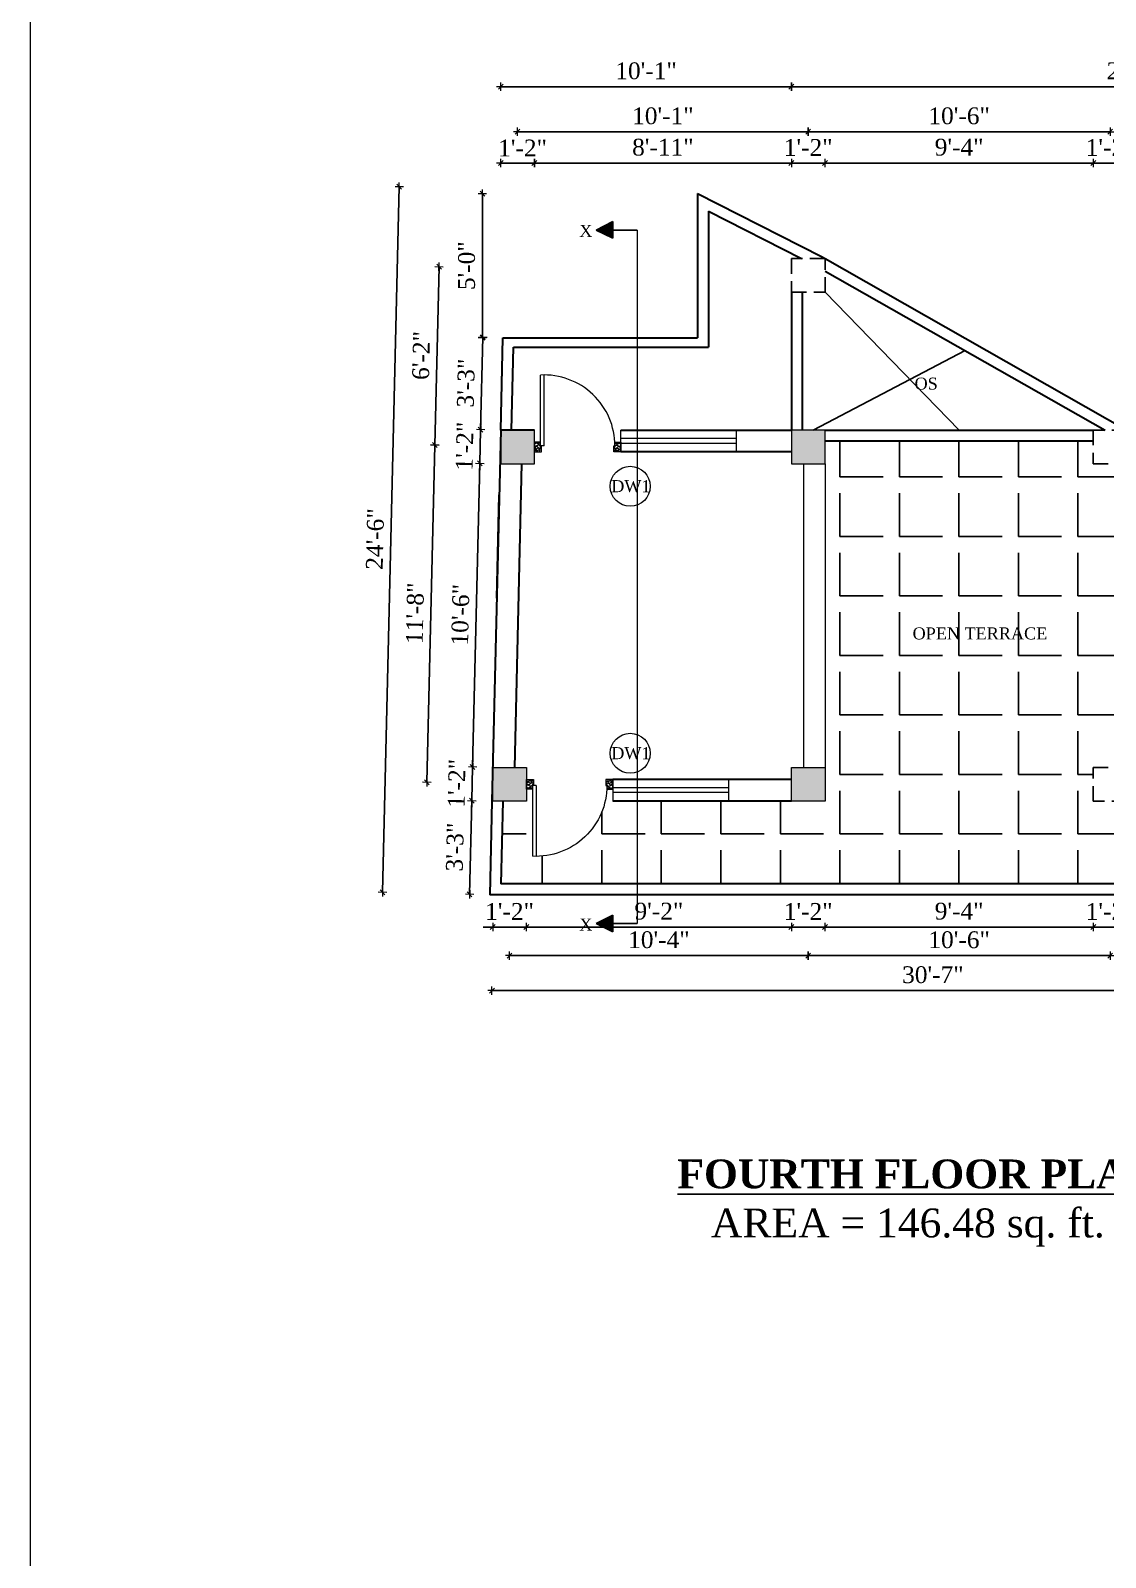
# Model space of a CAD drawing. Header units: inches. Extents: x 149946 to 166271, y -29520 to -26192.
# Drawn here: x 163186 to 163633, y -27414 to -26779 of the extents above; entities that cross this region are included whole.
import ezdxf

# ---------------------------------------------------------------- set-up
doc = ezdxf.new("R2010")
doc.units = ezdxf.units.IN
doc.header["$LTSCALE"] = 5
doc.header["$MEASUREMENT"] = 0
doc.linetypes.add('HIDDEN', pattern=[0.375, 0.25, -0.125])
for name, color, linetype, lineweight in [('A-WALL', 7, 'Continuous', 9), ('Dimension', 7, 'Continuous', 18), ('DOOR', 62, 'Continuous', 0), ('Dw', 2, 'Continuous', 18), ('ele1', 21, 'Continuous', 20)]:
    doc.layers.add(name, color=color, linetype=linetype, lineweight=lineweight)
doc.layers.add('dim line', color=7, linetype='Continuous', lineweight=15, true_color=0xfab2b2)
doc.layers.add('TEXT', color=6, linetype='Continuous')
doc.layers.add('WALL', color=7, linetype='Continuous')
doc.styles.add('ordinary', font='times.ttf')
doc.dimstyles.new('Copy of 96', dxfattribs={"dimtxt": 7, "dimasz": 4, "dimexe": 0.5, "dimexo": 0.5, "dimgap": 3, "dimtad": 1, "dimdec": 1, "dimzin": 11, "dimdsep": 46, "dimlunit": 4, "dimtxsty": 'ordinary', "dimblk": 'OBLIQUE', "dimcen": 0.09, "dimse1": 1, "dimse2": 1, "dimclrt": 6, "dimazin": 0, "dimtfac": 1, "dimtdec": 1, "dimtix": 1, "dimtmove": 2, "dimatfit": 3, "dimldrblk": 'leader', "dimfxl": 0.5, "dimfxlon": 1, "dimtolj": 1, "dimtzin": 0, "dimarcsym": 0})

# ---------------------------------------------------------------- blocks, each defined once
blk = doc.blocks.new('A$C27B36B59')
at = {"layer": 'DOOR'}
for p, q in [((0, 4), (0, 0)), ((2.5, 4), (0, 4)), ((0, 0), (3, 0)), ((2.5, 2.5), (2.5, 4)), ((3, 2.5), (2.5, 2.5)), ((3, 0), (3, 2.5))]:
    blk.add_line(p, q, dxfattribs=at)
for centre, radius, start, end in [((-1.4, -0.54), 4.75, 22.14107, 72.83803), ((1.34, 2.09), 1.64, 45.13802, 144.89476), ((2.21, 0.3), 2.49, 83.31492, 152.65798), ((0.13, 0.37), 2.05, 349.48753, 93.68048), ((1.96, -0.47), 2.01, 58.74475, 166.49498), ((-0.06, 0.32), 1.13, 343.54197, 86.94698), ((2.08, -0.4), 1.17, 38.28162, 160.15192)]:
    blk.add_arc(centre, radius, start, end, dxfattribs=at)
blk = doc.blocks.new('D2')
at = {"layer": 'DOOR'}
for p, q in [((74473.95, 24047.59), (74473.95, 24018.09)), ((74473.95, 24047.59), (74475.45, 24047.59)), ((74475.45, 24047.59), (74475.45, 24018.13))]:
    blk.add_line(p, q, dxfattribs=at)
blk.add_arc((74473.95, 24047.59), 29.5, 180, 272.9146, dxfattribs=at)
at = {"layer": 'DOOR', "xscale": -1, "rotation": 180}
blk.add_blockref('A$C27B36B59', (74441.95, 24050.09), dxfattribs=at)
at = {"layer": 'DOOR', "rotation": 180}
blk.add_blockref('A$C27B36B59', (74477.95, 24050.09), dxfattribs=at)
blk = doc.blocks.new('oblique')
at = {"color": 0, "lineweight": -2}
blk.add_line((0.25, 0.25), (-0.25, -0.25), dxfattribs=at)
at = {"layer": 'dim line', "lineweight": 9}
for p, q in [((-0.4375, 0), (0.4375, 0)), ((0, 0.4375), (0, -0.4375))]:
    blk.add_line(p, q, dxfattribs=at)
blk = doc.blocks.new('*D1174')
at = {"layer": 'A-WALL', "color": 0, "lineweight": -2, "ltscale": 5}
blk.add_line((163807.05, -26945.02), (163807.05, -26887.64), dxfattribs=at)
at = {"layer": 'Defpoints', "color": 0, "ltscale": 5}
for p in [(163516.61, -26887.64), (163807.05, -26887.64), (163642.18, -26945.02)]:
    blk.add_point(p, dxfattribs=at)
at = {"layer": 'A-WALL', "color": 0, "lineweight": -2, "ltscale": 5, "xscale": 4, "yscale": 4, "zscale": 4}
for p, rotation in [((163807.05, -26887.64), 90), ((163807.05, -26945.02), 270)]:
    blk.add_blockref('oblique', p, dxfattribs=dict(at, rotation=rotation))
at = {"layer": 'A-WALL', "color": 6, "ltscale": 5, "insert": (163800.48, -26916.33), "char_height": 7, "attachment_point": 5, "rotation": 90, "style": 'ordinary'}
blk.add_mtext('\\A1;4\'-9"', dxfattribs=at)
blk = doc.blocks.new('_OBLIQUE')
at = {"color": 0, "linetype": 'ByBlock'}
blk.add_line((-0.5, -0.5), (0.5, 0.5), dxfattribs=at)
blk = doc.blocks.new('leader')
at = {"layer": 'Dimension'}
for p, q in [((0, -4.33), (0, 4.33)), ((-4.42, 0), (4.42, 0))]:
    blk.add_line(p, q, dxfattribs=at)
blk = doc.blocks.new('*D1175')
at = {"layer": 'Defpoints', "color": 0, "linetype": 'HIDDEN', "ltscale": 5}
for p in [(163516.61, -26873.64), (163807.05, -26873.64), (163516.61, -26887.64)]:
    blk.add_point(p, dxfattribs=at)
at = {"layer": 'WALL', "color": 0, "lineweight": -2, "ltscale": 5}
for p, q in [((163807.05, -26873.64), (163807.05, -26869.64)), ((163807.05, -26887.64), (163807.05, -26873.64)), ((163807.05, -26887.64), (163807.05, -26891.64))]:
    blk.add_line(p, q, dxfattribs=at)
at = {"layer": 'WALL', "color": 0, "linetype": 'HIDDEN', "lineweight": -2, "ltscale": 5, "xscale": 4, "yscale": 4, "zscale": 4}
for p, rotation in [((163807.05, -26873.64), 270), ((163807.05, -26887.64), 90)]:
    blk.add_blockref('oblique', p, dxfattribs=dict(at, rotation=rotation))
at = {"layer": 'WALL', "color": 6, "linetype": 'HIDDEN', "ltscale": 5, "insert": (163800.55, -26880.64), "char_height": 7, "attachment_point": 5, "rotation": 90, "style": 'ordinary'}
blk.add_mtext('\\A1;1\'-2"', dxfattribs=at)
blk = doc.blocks.new('*D1178')
at = {"layer": 'A-WALL', "color": 0, "lineweight": -2, "ltscale": 5}
blk.add_line((163822.01, -26952.02), (163822.01, -26880.64), dxfattribs=at)
at = {"layer": 'Defpoints', "color": 0, "ltscale": 5}
for p in [(163509.61, -26880.64), (163822.01, -26880.64), (163635.18, -26952.02)]:
    blk.add_point(p, dxfattribs=at)
at = {"layer": 'A-WALL', "color": 0, "lineweight": -2, "ltscale": 5, "xscale": 4, "yscale": 4, "zscale": 4}
for p, rotation in [((163822.01, -26880.64), 90), ((163822.01, -26952.02), 270)]:
    blk.add_blockref('oblique', p, dxfattribs=dict(at, rotation=rotation))
at = {"layer": 'A-WALL', "color": 6, "ltscale": 5, "insert": (163815.45, -26916.33), "char_height": 7, "attachment_point": 5, "rotation": 90, "style": 'ordinary'}
blk.add_mtext('\\A1;5\'-11"', dxfattribs=at)
blk = doc.blocks.new('*D1179')
at = {"layer": 'A-WALL', "color": 0, "lineweight": -2, "ltscale": 50}
blk.add_line((163381.73, -26833.87), (163395.73, -26833.87), dxfattribs=at)
at = {"layer": 'Defpoints', "color": 0, "ltscale": 50}
for p in [(163395.73, -26833.87), (163381.73, -26945.02), (163395.73, -26945.02)]:
    blk.add_point(p, dxfattribs=at)
at = {"layer": 'A-WALL', "color": 0, "lineweight": -2, "ltscale": 50, "xscale": 4, "yscale": 4, "zscale": 4, "rotation": 180}
blk.add_blockref('oblique', (163381.73, -26833.87), dxfattribs=at)
at = {"layer": 'A-WALL', "color": 0, "lineweight": -2, "ltscale": 50, "xscale": 4, "yscale": 4, "zscale": 4}
blk.add_blockref('oblique', (163395.73, -26833.87), dxfattribs=at)
at = {"layer": 'A-WALL', "color": 6, "ltscale": 50, "insert": (163390.81, -26827.61), "char_height": 7, "attachment_point": 5, "style": 'ordinary'}
blk.add_mtext('\\A1;1\'-2"', dxfattribs=at)
blk = doc.blocks.new('*D1180')
at = {"layer": 'A-WALL', "color": 0, "lineweight": -2, "ltscale": 5}
blk.add_line((163395.73, -26833.87), (163502.61, -26833.87), dxfattribs=at)
at = {"layer": 'Defpoints', "color": 0, "ltscale": 5}
for p in [(163502.61, -26833.87), (163502.61, -26873.64), (163395.73, -26945.02)]:
    blk.add_point(p, dxfattribs=at)
at = {"layer": 'A-WALL', "color": 0, "lineweight": -2, "ltscale": 5, "xscale": 4, "yscale": 4, "zscale": 4, "rotation": 180}
blk.add_blockref('oblique', (163395.73, -26833.87), dxfattribs=at)
at = {"layer": 'A-WALL', "color": 0, "lineweight": -2, "ltscale": 5, "xscale": 4, "yscale": 4, "zscale": 4}
blk.add_blockref('oblique', (163502.61, -26833.87), dxfattribs=at)
at = {"layer": 'A-WALL', "color": 6, "ltscale": 5, "insert": (163449.17, -26827.31), "char_height": 7, "attachment_point": 5, "style": 'ordinary'}
blk.add_mtext('\\A1;8\'-11"', dxfattribs=at)
blk = doc.blocks.new('*D1181')
at = {"layer": 'A-WALL', "color": 0, "lineweight": -2, "ltscale": 5}
for p, q in [((163502.61, -26833.87), (163498.61, -26833.87)), ((163502.61, -26833.87), (163516.61, -26833.87)), ((163516.61, -26833.87), (163520.61, -26833.87))]:
    blk.add_line(p, q, dxfattribs=at)
at = {"layer": 'Defpoints', "color": 0, "ltscale": 5}
for p in [(163516.61, -26833.87), (163502.61, -26873.64), (163516.61, -26873.64)]:
    blk.add_point(p, dxfattribs=at)
at = {"layer": 'A-WALL', "color": 0, "lineweight": -2, "ltscale": 5, "xscale": 4, "yscale": 4, "zscale": 4}
blk.add_blockref('oblique', (163502.61, -26833.87), dxfattribs=at)
at = {"layer": 'A-WALL', "color": 0, "lineweight": -2, "ltscale": 5, "xscale": 4, "yscale": 4, "zscale": 4, "rotation": 180}
blk.add_blockref('oblique', (163516.61, -26833.87), dxfattribs=at)
at = {"layer": 'A-WALL', "color": 6, "ltscale": 5, "insert": (163509.61, -26827.37), "char_height": 7, "attachment_point": 5, "style": 'ordinary'}
blk.add_mtext('\\A1;1\'-2"', dxfattribs=at)
blk = doc.blocks.new('*D1182')
at = {"layer": 'A-WALL', "color": 0, "lineweight": -2, "ltscale": 5}
blk.add_line((163516.61, -26833.87), (163628.18, -26833.87), dxfattribs=at)
at = {"layer": 'Defpoints', "color": 0, "ltscale": 5}
for p in [(163628.18, -26833.87), (163516.61, -26873.64), (163628.18, -26945.02)]:
    blk.add_point(p, dxfattribs=at)
at = {"layer": 'A-WALL', "color": 0, "lineweight": -2, "ltscale": 5, "xscale": 4, "yscale": 4, "zscale": 4, "rotation": 180}
blk.add_blockref('oblique', (163516.61, -26833.87), dxfattribs=at)
at = {"layer": 'A-WALL', "color": 0, "lineweight": -2, "ltscale": 5, "xscale": 4, "yscale": 4, "zscale": 4}
blk.add_blockref('oblique', (163628.18, -26833.87), dxfattribs=at)
at = {"layer": 'A-WALL', "color": 6, "ltscale": 5, "insert": (163572.39, -26827.3), "char_height": 7, "attachment_point": 5, "style": 'ordinary'}
blk.add_mtext('\\A1;9\'-4"', dxfattribs=at)
blk = doc.blocks.new('*D1183')
at = {"layer": 'A-WALL', "color": 0, "lineweight": -2, "ltscale": 5}
for p, q in [((163628.18, -26833.87), (163624.18, -26833.87)), ((163628.18, -26833.87), (163642.18, -26833.87)), ((163642.18, -26833.87), (163646.18, -26833.87))]:
    blk.add_line(p, q, dxfattribs=at)
at = {"layer": 'Defpoints', "color": 0, "ltscale": 5}
for p in [(163642.18, -26833.87), (163628.18, -26945.02), (163642.18, -26945.02)]:
    blk.add_point(p, dxfattribs=at)
at = {"layer": 'A-WALL', "color": 0, "lineweight": -2, "ltscale": 5, "xscale": 4, "yscale": 4, "zscale": 4}
blk.add_blockref('oblique', (163628.18, -26833.87), dxfattribs=at)
at = {"layer": 'A-WALL', "color": 0, "lineweight": -2, "ltscale": 5, "xscale": 4, "yscale": 4, "zscale": 4, "rotation": 180}
blk.add_blockref('oblique', (163642.18, -26833.87), dxfattribs=at)
at = {"layer": 'A-WALL', "color": 6, "ltscale": 5, "insert": (163635.18, -26827.37), "char_height": 7, "attachment_point": 5, "style": 'ordinary'}
blk.add_mtext('\\A1;1\'-2"', dxfattribs=at)
blk = doc.blocks.new('*D1187')
at = {"layer": 'A-WALL', "color": 0, "lineweight": -2, "ltscale": 5}
blk.add_line((163388.73, -26820.83), (163509.61, -26820.83), dxfattribs=at)
at = {"layer": 'Defpoints', "color": 0, "ltscale": 5}
for p in [(163509.61, -26820.83), (163388.73, -26952.02), (163509.61, -26952.02)]:
    blk.add_point(p, dxfattribs=at)
at = {"layer": 'A-WALL', "color": 0, "lineweight": -2, "ltscale": 5, "xscale": 4, "yscale": 4, "zscale": 4, "rotation": 180}
blk.add_blockref('oblique', (163388.73, -26820.83), dxfattribs=at)
at = {"layer": 'A-WALL', "color": 0, "lineweight": -2, "ltscale": 5, "xscale": 4, "yscale": 4, "zscale": 4}
blk.add_blockref('oblique', (163509.61, -26820.83), dxfattribs=at)
at = {"layer": 'A-WALL', "color": 6, "ltscale": 5, "insert": (163449.17, -26814.27), "char_height": 7, "attachment_point": 5, "style": 'ordinary'}
blk.add_mtext('\\A1;10\'-1"', dxfattribs=at)
blk = doc.blocks.new('*D1188')
at = {"layer": 'A-WALL', "color": 0, "lineweight": -2, "ltscale": 5}
blk.add_line((163509.61, -26820.83), (163635.18, -26820.83), dxfattribs=at)
at = {"layer": 'Defpoints', "color": 0, "ltscale": 5}
for p in [(163635.18, -26820.83), (163509.61, -26952.02), (163635.18, -26952.02)]:
    blk.add_point(p, dxfattribs=at)
at = {"layer": 'A-WALL', "color": 0, "lineweight": -2, "ltscale": 5, "xscale": 4, "yscale": 4, "zscale": 4, "rotation": 180}
blk.add_blockref('oblique', (163509.61, -26820.83), dxfattribs=at)
at = {"layer": 'A-WALL', "color": 0, "lineweight": -2, "ltscale": 5, "xscale": 4, "yscale": 4, "zscale": 4}
blk.add_blockref('oblique', (163635.18, -26820.83), dxfattribs=at)
at = {"layer": 'A-WALL', "color": 6, "ltscale": 5, "insert": (163572.39, -26814.27), "char_height": 7, "attachment_point": 5, "style": 'ordinary'}
blk.add_mtext('\\A1;10\'-6"', dxfattribs=at)
blk = doc.blocks.new('*D1190')
at = {"layer": 'A-WALL', "color": 0, "lineweight": -2, "ltscale": 5}
blk.add_line((163381.73, -26802.11), (163502.61, -26802.11), dxfattribs=at)
at = {"layer": 'Defpoints', "color": 0, "ltscale": 5}
for p in [(163502.61, -26802.11), (163502.61, -26873.64), (163381.73, -26945.02)]:
    blk.add_point(p, dxfattribs=at)
at = {"layer": 'A-WALL', "color": 0, "lineweight": -2, "ltscale": 5, "xscale": 4, "yscale": 4, "zscale": 4, "rotation": 180}
blk.add_blockref('oblique', (163381.73, -26802.11), dxfattribs=at)
at = {"layer": 'A-WALL', "color": 0, "lineweight": -2, "ltscale": 5, "xscale": 4, "yscale": 4, "zscale": 4}
blk.add_blockref('oblique', (163502.61, -26802.11), dxfattribs=at)
at = {"layer": 'A-WALL', "color": 6, "ltscale": 5, "insert": (163442.17, -26795.55), "char_height": 7, "attachment_point": 5, "style": 'ordinary'}
blk.add_mtext('\\A1;10\'-1"', dxfattribs=at)
blk = doc.blocks.new('*D1191')
at = {"layer": 'A-WALL', "color": 0, "lineweight": -2, "ltscale": 5}
blk.add_line((163502.61, -26802.11), (163790.42, -26802.11), dxfattribs=at)
at = {"layer": 'Defpoints', "color": 0, "ltscale": 5}
for p in [(163790.42, -26802.11), (163502.61, -26873.64), (163790.42, -27029.3)]:
    blk.add_point(p, dxfattribs=at)
at = {"layer": 'A-WALL', "color": 0, "lineweight": -2, "ltscale": 5, "xscale": 4, "yscale": 4, "zscale": 4, "rotation": 180}
blk.add_blockref('oblique', (163502.61, -26802.11), dxfattribs=at)
at = {"layer": 'A-WALL', "color": 0, "lineweight": -2, "ltscale": 5, "xscale": 4, "yscale": 4, "zscale": 4}
blk.add_blockref('oblique', (163790.42, -26802.11), dxfattribs=at)
at = {"layer": 'A-WALL', "color": 6, "ltscale": 5, "insert": (163646.52, -26795.55), "char_height": 7, "attachment_point": 5, "style": 'ordinary'}
blk.add_mtext('\\A1;24\'-0"', dxfattribs=at)
blk = doc.blocks.new('*D1193')
at = {"layer": 'A-WALL', "color": 0, "lineweight": -2, "ltscale": 5}
blk.add_line((163835.97, -27029.3), (163835.97, -26846.6), dxfattribs=at)
at = {"layer": 'Defpoints', "color": 0, "ltscale": 5}
for p in [(163463.61, -26846.6), (163835.97, -26846.6), (163790.42, -27029.3)]:
    blk.add_point(p, dxfattribs=at)
at = {"layer": 'A-WALL', "color": 0, "lineweight": -2, "ltscale": 5, "xscale": 4, "yscale": 4, "zscale": 4}
for p, rotation in [((163835.97, -26846.6), 90), ((163835.97, -27029.3), 270)]:
    blk.add_blockref('oblique', p, dxfattribs=dict(at, rotation=rotation))
at = {"layer": 'A-WALL', "color": 6, "ltscale": 5, "insert": (163829.4, -26937.95), "char_height": 7, "attachment_point": 5, "rotation": 90, "style": 'ordinary'}
blk.add_mtext('\\A1;15\'-3"', dxfattribs=at)
blk = doc.blocks.new('*D1194')
at = {"layer": 'A-WALL', "color": 0, "lineweight": -2, "ltscale": 50}
for p, q in [((163378.4, -27151.71), (163374.4, -27151.71)), ((163378.4, -27151.71), (163392.4, -27151.71)), ((163392.4, -27151.71), (163396.4, -27151.71))]:
    blk.add_line(p, q, dxfattribs=at)
at = {"layer": 'Defpoints', "color": 0, "ltscale": 50}
for p in [(163378.4, -27099.3), (163392.4, -27099.3), (163392.4, -27151.71)]:
    blk.add_point(p, dxfattribs=at)
at = {"layer": 'A-WALL', "color": 0, "lineweight": -2, "ltscale": 50, "xscale": 4, "yscale": 4, "zscale": 4}
blk.add_blockref('oblique', (163378.4, -27151.71), dxfattribs=at)
at = {"layer": 'A-WALL', "color": 0, "lineweight": -2, "ltscale": 50, "xscale": 4, "yscale": 4, "zscale": 4, "rotation": 180}
blk.add_blockref('oblique', (163392.4, -27151.71), dxfattribs=at)
at = {"layer": 'A-WALL', "color": 6, "ltscale": 50, "insert": (163385.4, -27145.21), "char_height": 7, "attachment_point": 5, "style": 'ordinary'}
blk.add_mtext('\\A1;1\'-2"', dxfattribs=at)
blk = doc.blocks.new('*D1195')
at = {"layer": 'A-WALL', "color": 0, "lineweight": -2, "ltscale": 5}
blk.add_line((163392.4, -27151.71), (163502.61, -27151.71), dxfattribs=at)
at = {"layer": 'Defpoints', "color": 0, "ltscale": 5}
for p in [(163392.4, -27099.3), (163502.61, -27099.3), (163502.61, -27151.71)]:
    blk.add_point(p, dxfattribs=at)
at = {"layer": 'A-WALL', "color": 0, "lineweight": -2, "ltscale": 5, "xscale": 4, "yscale": 4, "zscale": 4, "rotation": 180}
blk.add_blockref('oblique', (163392.4, -27151.71), dxfattribs=at)
at = {"layer": 'A-WALL', "color": 0, "lineweight": -2, "ltscale": 5, "xscale": 4, "yscale": 4, "zscale": 4}
blk.add_blockref('oblique', (163502.61, -27151.71), dxfattribs=at)
at = {"layer": 'A-WALL', "color": 6, "ltscale": 5, "insert": (163447.51, -27145.13), "char_height": 7, "attachment_point": 5, "style": 'ordinary'}
blk.add_mtext('\\A1;9\'-2"', dxfattribs=at)
blk = doc.blocks.new('*D1196')
at = {"layer": 'A-WALL', "color": 0, "lineweight": -2, "ltscale": 5}
for p, q in [((163502.61, -27151.71), (163498.61, -27151.71)), ((163502.61, -27151.71), (163516.61, -27151.71)), ((163516.61, -27151.71), (163520.61, -27151.71))]:
    blk.add_line(p, q, dxfattribs=at)
at = {"layer": 'Defpoints', "color": 0, "ltscale": 5}
for p in [(163502.61, -27099.3), (163516.61, -27099.3), (163516.61, -27151.71)]:
    blk.add_point(p, dxfattribs=at)
at = {"layer": 'A-WALL', "color": 0, "lineweight": -2, "ltscale": 5, "xscale": 4, "yscale": 4, "zscale": 4}
blk.add_blockref('oblique', (163502.61, -27151.71), dxfattribs=at)
at = {"layer": 'A-WALL', "color": 0, "lineweight": -2, "ltscale": 5, "xscale": 4, "yscale": 4, "zscale": 4, "rotation": 180}
blk.add_blockref('oblique', (163516.61, -27151.71), dxfattribs=at)
at = {"layer": 'A-WALL', "color": 6, "ltscale": 5, "insert": (163509.61, -27145.21), "char_height": 7, "attachment_point": 5, "style": 'ordinary'}
blk.add_mtext('\\A1;1\'-2"', dxfattribs=at)
blk = doc.blocks.new('*D1197')
at = {"layer": 'A-WALL', "color": 0, "lineweight": -2, "ltscale": 5}
blk.add_line((163516.61, -27151.71), (163628.18, -27151.71), dxfattribs=at)
at = {"layer": 'Defpoints', "color": 0, "ltscale": 5}
for p in [(163516.61, -27099.3), (163628.18, -27099.3), (163628.18, -27151.71)]:
    blk.add_point(p, dxfattribs=at)
at = {"layer": 'A-WALL', "color": 0, "lineweight": -2, "ltscale": 5, "xscale": 4, "yscale": 4, "zscale": 4, "rotation": 180}
blk.add_blockref('oblique', (163516.61, -27151.71), dxfattribs=at)
at = {"layer": 'A-WALL', "color": 0, "lineweight": -2, "ltscale": 5, "xscale": 4, "yscale": 4, "zscale": 4}
blk.add_blockref('oblique', (163628.18, -27151.71), dxfattribs=at)
at = {"layer": 'A-WALL', "color": 6, "ltscale": 5, "insert": (163572.39, -27145.13), "char_height": 7, "attachment_point": 5, "style": 'ordinary'}
blk.add_mtext('\\A1;9\'-4"', dxfattribs=at)
blk = doc.blocks.new('*D1198')
at = {"layer": 'A-WALL', "color": 0, "lineweight": -2, "ltscale": 5}
for p, q in [((163628.18, -27151.71), (163624.18, -27151.71)), ((163628.18, -27151.71), (163642.18, -27151.71)), ((163642.18, -27151.71), (163646.18, -27151.71))]:
    blk.add_line(p, q, dxfattribs=at)
at = {"layer": 'Defpoints', "color": 0, "ltscale": 5}
for p in [(163628.18, -27099.3), (163642.18, -27099.3), (163642.18, -27151.71)]:
    blk.add_point(p, dxfattribs=at)
at = {"layer": 'A-WALL', "color": 0, "lineweight": -2, "ltscale": 5, "xscale": 4, "yscale": 4, "zscale": 4}
blk.add_blockref('oblique', (163628.18, -27151.71), dxfattribs=at)
at = {"layer": 'A-WALL', "color": 0, "lineweight": -2, "ltscale": 5, "xscale": 4, "yscale": 4, "zscale": 4, "rotation": 180}
blk.add_blockref('oblique', (163642.18, -27151.71), dxfattribs=at)
at = {"layer": 'A-WALL', "color": 6, "ltscale": 5, "insert": (163635.18, -27145.21), "char_height": 7, "attachment_point": 5, "style": 'ordinary'}
blk.add_mtext('\\A1;1\'-2"', dxfattribs=at)
blk = doc.blocks.new('*D1204')
at = {"layer": 'A-WALL', "color": 0, "lineweight": -2, "ltscale": 5}
blk.add_line((163385.4, -27163.6), (163509.61, -27163.6), dxfattribs=at)
at = {"layer": 'Defpoints', "color": 0, "ltscale": 5}
for p in [(163385.4, -27092.3), (163509.61, -27092.3), (163509.61, -27163.6)]:
    blk.add_point(p, dxfattribs=at)
at = {"layer": 'A-WALL', "color": 0, "lineweight": -2, "ltscale": 5, "xscale": 4, "yscale": 4, "zscale": 4, "rotation": 180}
blk.add_blockref('oblique', (163385.4, -27163.6), dxfattribs=at)
at = {"layer": 'A-WALL', "color": 0, "lineweight": -2, "ltscale": 5, "xscale": 4, "yscale": 4, "zscale": 4}
blk.add_blockref('oblique', (163509.61, -27163.6), dxfattribs=at)
at = {"layer": 'A-WALL', "color": 6, "ltscale": 5, "insert": (163447.51, -27157.04), "char_height": 7, "attachment_point": 5, "style": 'ordinary'}
blk.add_mtext('\\A1;10\'-4"', dxfattribs=at)
blk = doc.blocks.new('*D1206')
at = {"layer": 'A-WALL', "color": 0, "lineweight": -2, "ltscale": 5}
blk.add_line((163509.61, -27163.6), (163635.18, -27163.6), dxfattribs=at)
at = {"layer": 'Defpoints', "color": 0, "ltscale": 5}
for p in [(163509.61, -27092.3), (163635.18, -27092.3), (163635.18, -27163.6)]:
    blk.add_point(p, dxfattribs=at)
at = {"layer": 'A-WALL', "color": 0, "lineweight": -2, "ltscale": 5, "xscale": 4, "yscale": 4, "zscale": 4, "rotation": 180}
blk.add_blockref('oblique', (163509.61, -27163.6), dxfattribs=at)
at = {"layer": 'A-WALL', "color": 0, "lineweight": -2, "ltscale": 5, "xscale": 4, "yscale": 4, "zscale": 4}
blk.add_blockref('oblique', (163635.18, -27163.6), dxfattribs=at)
at = {"layer": 'A-WALL', "color": 6, "ltscale": 5, "insert": (163572.39, -27157.04), "char_height": 7, "attachment_point": 5, "style": 'ordinary'}
blk.add_mtext('\\A1;10\'-6"', dxfattribs=at)
blk = doc.blocks.new('*D1208')
at = {"layer": 'A-WALL', "color": 0, "lineweight": -2, "ltscale": 5}
blk.add_line((163744.86, -27178.15), (163378.07, -27178.15), dxfattribs=at)
at = {"layer": 'Defpoints', "color": 0, "ltscale": 5}
for p in [(163378.07, -27099.3), (163744.86, -27099.3), (163378.07, -27178.15)]:
    blk.add_point(p, dxfattribs=at)
at = {"layer": 'A-WALL', "color": 0, "lineweight": -2, "ltscale": 5, "xscale": 4, "yscale": 4, "zscale": 4, "rotation": 180}
blk.add_blockref('oblique', (163378.07, -27178.15), dxfattribs=at)
at = {"layer": 'A-WALL', "color": 0, "lineweight": -2, "ltscale": 5, "xscale": 4, "yscale": 4, "zscale": 4}
blk.add_blockref('oblique', (163744.86, -27178.15), dxfattribs=at)
at = {"layer": 'A-WALL', "color": 6, "ltscale": 5, "insert": (163561.47, -27171.58), "char_height": 7, "attachment_point": 5, "style": 'ordinary'}
blk.add_mtext('\\A1;30\'-7"', dxfattribs=at)
blk = doc.blocks.new('*D1267')
at = {"layer": 'A-WALL', "color": 0, "lineweight": -2, "ltscale": 5}
blk.add_line((163374.12, -26846.6), (163374.12, -26906.52), dxfattribs=at)
at = {"layer": 'Defpoints', "color": 0, "ltscale": 5}
for p in [(163463.61, -26846.6), (163374.12, -26906.52), (163463.61, -26906.52)]:
    blk.add_point(p, dxfattribs=at)
at = {"layer": 'A-WALL', "color": 0, "lineweight": -2, "ltscale": 5, "xscale": 4, "yscale": 4, "zscale": 4}
for p, rotation in [((163374.12, -26846.6), 90), ((163374.12, -26906.52), 270)]:
    blk.add_blockref('oblique', p, dxfattribs=dict(at, rotation=rotation))
at = {"layer": 'A-WALL', "color": 6, "ltscale": 5, "insert": (163367.56, -26876.56), "char_height": 7, "attachment_point": 5, "rotation": 90, "style": 'ordinary'}
blk.add_mtext('\\A1;5\'-0"', dxfattribs=at)
blk = doc.blocks.new('*D1268')
at = {"layer": 'A-WALL', "color": 0, "lineweight": -2, "ltscale": 50}
for p, q in [((163369.7, -27099.1), (163370.03, -27085.1)), ((163370.03, -27085.1), (163370.13, -27081.1)), ((163369.7, -27099.1), (163369.61, -27103.1))]:
    blk.add_line(p, q, dxfattribs=at)
at = {"layer": 'Defpoints', "color": 0, "ltscale": 50}
for p in [(163370.03, -27085.1), (163378.4, -27085.3), (163378.07, -27099.3)]:
    blk.add_point(p, dxfattribs=at)
at = {"layer": 'A-WALL', "color": 0, "lineweight": -2, "ltscale": 50, "xscale": 4, "yscale": 4, "zscale": 4}
for p, rotation in [((163370.03, -27085.1), 268.6423816930626), ((163369.7, -27099.1), 88.64238169306266)]:
    blk.add_blockref('oblique', p, dxfattribs=dict(at, rotation=rotation))
at = {"layer": 'A-WALL', "color": 6, "ltscale": 50, "insert": (163363.37, -27091.95), "char_height": 7, "attachment_point": 5, "rotation": 88.64238, "style": 'ordinary'}
blk.add_mtext('\\A1;1\'-2"', dxfattribs=at)
blk = doc.blocks.new('*D1269')
at = {"layer": 'A-WALL', "color": 0, "lineweight": -2, "ltscale": 5}
blk.add_line((163370.03, -27085.1), (163373.03, -26958.81), dxfattribs=at)
at = {"layer": 'Defpoints', "color": 0, "ltscale": 5}
for p in [(163373.03, -26958.81), (163381.73, -26959.02), (163378.4, -27085.3)]:
    blk.add_point(p, dxfattribs=at)
at = {"layer": 'A-WALL', "color": 0, "lineweight": -2, "ltscale": 5, "xscale": 4, "yscale": 4, "zscale": 4}
for p, rotation in [((163373.03, -26958.81), 88.64238169339859), ((163370.03, -27085.1), 268.6423816933986)]:
    blk.add_blockref('oblique', p, dxfattribs=dict(at, rotation=rotation))
at = {"layer": 'A-WALL', "color": 6, "ltscale": 5, "insert": (163364.97, -27021.8), "char_height": 7, "attachment_point": 5, "rotation": 88.64238, "style": 'ordinary'}
blk.add_mtext('\\A1;10\'-6"', dxfattribs=at)
blk = doc.blocks.new('*D1270')
at = {"layer": 'A-WALL', "color": 0, "lineweight": -2, "ltscale": 5}
for p, q in [((163373.03, -26958.81), (163373.36, -26944.82)), ((163373.36, -26944.82), (163373.45, -26940.82)), ((163373.03, -26958.81), (163372.93, -26962.81))]:
    blk.add_line(p, q, dxfattribs=at)
at = {"layer": 'Defpoints', "color": 0, "ltscale": 5}
for p in [(163373.36, -26944.82), (163381.73, -26945.02), (163381.73, -26959.02)]:
    blk.add_point(p, dxfattribs=at)
at = {"layer": 'A-WALL', "color": 0, "lineweight": -2, "ltscale": 5, "xscale": 4, "yscale": 4, "zscale": 4}
for p, rotation in [((163373.36, -26944.82), 268.6423816933986), ((163373.03, -26958.81), 88.64238169339862)]:
    blk.add_blockref('oblique', p, dxfattribs=dict(at, rotation=rotation))
at = {"layer": 'A-WALL', "color": 6, "ltscale": 5, "insert": (163366.69, -26951.66), "char_height": 7, "attachment_point": 5, "rotation": 88.64238, "style": 'ordinary'}
blk.add_mtext('\\A1;1\'-2"', dxfattribs=at)
blk = doc.blocks.new('*D1210')
at = {"layer": 'A-WALL', "color": 0, "lineweight": -2, "ltscale": 5}
blk.add_line((163351, -27091.49), (163354.32, -26951.2), dxfattribs=at)
at = {"layer": 'Defpoints', "color": 0, "ltscale": 5}
for p in [(163354.32, -26951.2), (163388.73, -26952.02), (163385.4, -27092.3)]:
    blk.add_point(p, dxfattribs=at)
at = {"layer": 'A-WALL', "color": 0, "lineweight": -2, "ltscale": 5, "xscale": 4, "yscale": 4, "zscale": 4}
for p, rotation in [((163354.32, -26951.2), 88.64238169299772), ((163351, -27091.49), 268.6423816929977)]:
    blk.add_blockref('oblique', p, dxfattribs=dict(at, rotation=rotation))
at = {"layer": 'A-WALL', "color": 6, "ltscale": 5, "insert": (163346.1, -27021.19), "char_height": 7, "attachment_point": 5, "rotation": 88.64238, "style": 'ordinary'}
blk.add_mtext('\\A1;11\'-8"', dxfattribs=at)
blk = doc.blocks.new('*D1211')
at = {"layer": 'A-WALL', "color": 0, "lineweight": -2, "ltscale": 5}
blk.add_line((163373.36, -26944.82), (163374.27, -26906.32), dxfattribs=at)
at = {"layer": 'Defpoints', "color": 0, "ltscale": 5}
for p in [(163374.27, -26906.32), (163382.64, -26906.52), (163381.73, -26945.02)]:
    blk.add_point(p, dxfattribs=at)
at = {"layer": 'A-WALL', "color": 0, "lineweight": -2, "ltscale": 5, "xscale": 4, "yscale": 4, "zscale": 4}
for p, rotation in [((163374.27, -26906.32), 88.64238169339859), ((163373.36, -26944.82), 268.6423816933986)]:
    blk.add_blockref('oblique', p, dxfattribs=dict(at, rotation=rotation))
at = {"layer": 'A-WALL', "color": 6, "ltscale": 5, "insert": (163367.26, -26925.42), "char_height": 7, "attachment_point": 5, "rotation": 88.64238, "style": 'ordinary'}
blk.add_mtext('\\A1;3\'-3"', dxfattribs=at)
blk = doc.blocks.new('*D1271')
at = {"layer": 'A-WALL', "color": 0, "lineweight": -2, "ltscale": 5}
blk.add_line((163369.7, -27099.1), (163368.78, -27138.1), dxfattribs=at)
at = {"layer": 'Defpoints', "color": 0, "ltscale": 5}
for p in [(163378.07, -27099.3), (163368.78, -27138.1), (163377.14, -27138.3)]:
    blk.add_point(p, dxfattribs=at)
at = {"layer": 'A-WALL', "color": 0, "lineweight": -2, "ltscale": 5, "xscale": 4, "yscale": 4, "zscale": 4}
for p, rotation in [((163369.7, -27099.1), 88.64238169339862), ((163368.78, -27138.1), 268.6423816933986)]:
    blk.add_blockref('oblique', p, dxfattribs=dict(at, rotation=rotation))
at = {"layer": 'A-WALL', "color": 6, "ltscale": 5, "insert": (163362.68, -27118.45), "char_height": 7, "attachment_point": 5, "rotation": 88.64238, "style": 'ordinary'}
blk.add_mtext('\\A1;3\'-3"', dxfattribs=at)
blk = doc.blocks.new('*D1212')
at = {"layer": 'A-WALL', "color": 0, "lineweight": -2, "ltscale": 5}
blk.add_line((163807.05, -26873.64), (163807.05, -26846.6), dxfattribs=at)
at = {"layer": 'Defpoints', "color": 0, "ltscale": 5}
for p in [(163463.61, -26846.6), (163807.05, -26846.6), (163516.61, -26873.64)]:
    blk.add_point(p, dxfattribs=at)
at = {"layer": 'A-WALL', "color": 0, "lineweight": -2, "ltscale": 5, "xscale": 4, "yscale": 4, "zscale": 4}
for p, rotation in [((163807.05, -26846.6), 90), ((163807.05, -26873.64), 270)]:
    blk.add_blockref('oblique', p, dxfattribs=dict(at, rotation=rotation))
at = {"layer": 'A-WALL', "color": 6, "ltscale": 5, "insert": (163800.49, -26860.12), "char_height": 7, "attachment_point": 5, "rotation": 90, "style": 'ordinary'}
blk.add_mtext('\\A1;2\'-3"', dxfattribs=at)
blk = doc.blocks.new('*D1213')
at = {"layer": 'A-WALL', "color": 0, "lineweight": -2, "ltscale": 5}
blk.add_line((163354.32, -26951.2), (163356.08, -26877), dxfattribs=at)
at = {"layer": 'Defpoints', "color": 0, "ltscale": 5}
for p in [(163356.08, -26877), (163509.61, -26880.64), (163388.73, -26952.02)]:
    blk.add_point(p, dxfattribs=at)
at = {"layer": 'A-WALL', "color": 0, "lineweight": -2, "ltscale": 5, "xscale": 4, "yscale": 4, "zscale": 4}
for p, rotation in [((163356.08, -26877), 88.64238169339859), ((163354.32, -26951.2), 268.6423816933986)]:
    blk.add_blockref('oblique', p, dxfattribs=dict(at, rotation=rotation))
at = {"layer": 'A-WALL', "color": 6, "ltscale": 5, "insert": (163348.65, -26913.94), "char_height": 7, "attachment_point": 5, "rotation": 88.64238, "style": 'ordinary'}
blk.add_mtext('\\A1;6\'-2"', dxfattribs=at)
blk = doc.blocks.new('*D1214')
at = {"layer": 'A-WALL', "color": 0, "lineweight": -2, "ltscale": 5}
blk.add_line((163332.55, -27137.24), (163339.5, -26843.65), dxfattribs=at)
at = {"layer": 'Defpoints', "color": 0, "ltscale": 5}
for p in [(163339.5, -26843.65), (163463.61, -26846.6), (163377.14, -27138.3)]:
    blk.add_point(p, dxfattribs=at)
at = {"layer": 'A-WALL', "color": 0, "lineweight": -2, "ltscale": 5, "xscale": 4, "yscale": 4, "zscale": 4}
for p, rotation in [((163339.5, -26843.65), 88.64238169339859), ((163332.55, -27137.24), 268.6423816933986)]:
    blk.add_blockref('oblique', p, dxfattribs=dict(at, rotation=rotation))
at = {"layer": 'A-WALL', "color": 6, "ltscale": 5, "insert": (163329.47, -26990.29), "char_height": 7, "attachment_point": 5, "rotation": 88.64238, "style": 'ordinary'}
blk.add_mtext('\\A1;24\'-6"', dxfattribs=at)

msp = doc.modelspace()

# ---------------------------------------------------------------- hatches: boundary and pattern name
at = {"ltscale": 5}
for points in [[(163428.36, -26865.16), (163428.36, -26858.15), (163421.48, -26861.73)], [(163428.36, -27153.73), (163428.36, -27146.72), (163421.48, -27150.3)]]:
    msp.add_hatch(color=256, dxfattribs=at).paths.add_polyline_path(points)
at = {"layer": 'WALL', "linetype": 'ByBlock', "ltscale": 5, "true_color": 0xf8991e}
h = msp.add_hatch(color=30, dxfattribs=at)
h.dxf.hatch_style = 1
h.paths.add_polyline_path([(163381.73, -26959.02), (163395.73, -26959.02), (163395.73, -26945.02), (163381.73, -26945.02)])
h = msp.add_hatch(color=30, dxfattribs=at)
h.dxf.hatch_style = 1
h.paths.add_polyline_path([(163502.61, -26959.02), (163516.61, -26959.02), (163516.61, -26945.02), (163502.61, -26945.02)])
h = msp.add_hatch(dxfattribs=at)
h.set_pattern_fill('ANGLE', color=30, scale=90)
h.set_pattern_definition([(0, (25046.51, 161.506), (0, 24.75), [18, -6.75]), (90, (25046.51, 161.506), (-24.75, 2e-15), [18, -6.75])])
h.paths.add_polyline_path([(163516.61, -26949.52), (163516.61, -26959.02), (163516.61, -27085.3), (163516.61, -27099.3), (163502.61, -27099.3), (163428.4, -27099.3), (163428.4, -27094.3), (163425.86, -27094.3, -0.414214), (163394.9, -27122.26), (163394.9, -27094.3), (163392.4, -27094.3), (163392.4, -27099.3), (163382.57, -27099.3), (163381.75, -27133.8), (163717.54, -27133.8), (163739.83, -27099.3), (163642.18, -27099.3), (163628.18, -27099.3), (163628.18, -27085.3), (163637.68, -27085.3), (163637.68, -26959.02), (163628.18, -26959.02), (163628.18, -26949.52)])
h.paths.add_polyline_path([(163551.75, -27033.44), (163609.06, -27033.44), (163609.06, -27025.77), (163551.75, -27025.77)], flags=24)
h = msp.add_hatch(color=30, dxfattribs=at)
h.dxf.hatch_style = 1
h.paths.add_polyline_path([(163378.4, -27085.3), (163378.4, -27099.3), (163392.4, -27099.3), (163392.4, -27085.3)])
h = msp.add_hatch(color=30, dxfattribs=at)
h.dxf.hatch_style = 1
h.paths.add_polyline_path([(163502.61, -27085.3), (163502.61, -27099.3), (163516.61, -27099.3), (163516.61, -27085.3)])

# ---------------------------------------------------------------- linework, layer by layer
at = {"ltscale": 5}
for p, q in [((163428.36, -26858.15, -72.71), (163421.48, -26861.73, -72.71)), ((163421.48, -26861.73, -72.71), (163428.36, -26865.16, -72.71)), ((163428.36, -26865.16, -72.71), (163428.36, -26858.15, -72.71)), ((163438.46, -26861.73, -72.71), (163428.36, -26861.73, -72.71)), ((163428.36, -27146.72, -72.71), (163421.48, -27150.3, -72.71)), ((163428.36, -27153.73, -72.71), (163428.36, -27146.72, -72.71)), ((163421.48, -27150.3, -72.71), (163428.36, -27153.73, -72.71)), ((163438.46, -27150.3, -72.71), (163428.36, -27150.3, -72.71))]:
    msp.add_line(p, q, dxfattribs=at)
at = {"layer": 'A-WALL', "lineweight": 30}
for p, q in [((163463.61, -26846.6, -72.71), (163463.61, -26906.52, -72.71)), ((163463.61, -26846.6, -72.71), (163515.14, -26872.8, -72.71)), ((163468.11, -26853.93, -72.71), (163468.11, -26910.52, -72.71)), ((163468.11, -26853.93, -72.71), (163506.86, -26873.64, -72.71)), ((163515.14, -26872.8, -72.71), (163516.61, -26873.64, -72.71)), ((163516.61, -26873.64, -72.71), (163642.18, -26945.02, -72.71)), ((163516.61, -26878.81, -72.71), (163633.07, -26945.02, -72.71)), ((163502.61, -26887.64, -72.71), (163502.61, -26945.02, -72.71)), ((163507.11, -26887.64, -72.71), (163507.11, -26945.02, -72.71)), ((163381.73, -26945.02, -72.71), (163382.64, -26906.52, -72.71)), ((163382.64, -26906.52, -72.71), (163463.61, -26906.52, -72.71)), ((163386.23, -26945.02, -72.71), (163387.04, -26910.52, -72.71)), ((163387.04, -26910.52, -72.71), (163468.11, -26910.52, -72.71)), ((163382.15, -26927.02, -72.71), (163382.37, -26917.97, -72.71)), ((163381.73, -26945.02, -72.71), (163378.07, -27099.3, -72.71)), ((163395.73, -26945.02, -72.71), (163381.73, -26945.02, -72.71)), ((163431.73, -26945.02, -72.71), (163502.61, -26945.02, -72.71)), ((163516.61, -26945.02, -72.71), (163628.18, -26945.02, -72.71)), ((163628.18, -26949.52, -72.71), (163516.61, -26949.52, -72.71)), ((163390.4, -26959.02, -72.71), (163387.4, -27085.3, -72.71)), ((163502.61, -26954.02, -72.71), (163431.73, -26954.02, -72.71)), ((163380.07, -27014.94, -72.71), (163381.09, -26971.95, -72.71)), ((163502.61, -27090.3, -72.71), (163428.4, -27090.3, -72.71)), ((163378.07, -27099.3, -72.71), (163377.14, -27138.3, -72.71)), ((163382.57, -27099.3, -72.71), (163381.75, -27133.8, -72.71)), ((163502.61, -27099.3, -72.71), (163428.4, -27099.3, -72.71)), ((163717.54, -27133.8, -72.71), (163381.75, -27133.8, -72.71)), ((163719.99, -27138.3, -72.71), (163377.14, -27138.3, -72.71))]:
    msp.add_line(p, q, dxfattribs=at)
at = {"layer": 'A-WALL', "ltscale": 5}
for p, q in [((163438.46, -26861.73, -72.71), (163438.46, -27150.3, -72.71)), ((163431.73, -26954.02, -72.71), (163431.73, -26945.02, -72.71)), ((163479.73, -26954.02, -72.71), (163479.73, -26945.02, -72.71)), ((163507.61, -26959.02, -72.71), (163507.61, -27085.3, -72.71)), ((163516.61, -26959.02, -72.71), (163516.61, -27085.3, -72.71)), ((163428.4, -27090.3, -72.71), (163428.4, -27099.3, -72.71)), ((163476.4, -27090.3, -72.71), (163476.4, -27099.3, -72.71)), ((163378.4, -27099.3, -72.71), (163378.07, -27099.3, -72.71))]:
    msp.add_line(p, q, dxfattribs=at)
at = {"layer": 'A-WALL', "ltscale": 5, "elevation": -72.71}
for points in [[(163381.73, -26959.02), (163395.73, -26959.02), (163395.73, -26945.02), (163381.73, -26945.02)], [(163502.61, -26959.02), (163516.61, -26959.02), (163516.61, -26945.02), (163502.61, -26945.02)], [(163378.4, -27085.3), (163392.4, -27085.3), (163392.4, -27099.3), (163378.4, -27099.3)], [(163502.61, -27085.3), (163516.61, -27085.3), (163516.61, -27099.3), (163502.61, -27099.3)]]:
    msp.add_lwpolyline(points, close=True, dxfattribs=at)
at = {"layer": 'A-WALL', "ltscale": 5}
for centre in [(163435.58, -26968.35, -72.71), (163435.58, -27079.43, -72.71)]:
    msp.add_circle(centre, 8.32, dxfattribs=at)
at = {"layer": 'Dw', "color": 3}
for p, q in [((163479.73, -26948.52, -72.71), (163431.73, -26948.52, -72.71)), ((163479.73, -26950.52, -72.71), (163431.73, -26950.52, -72.71)), ((163476.4, -27093.8, -72.71), (163428.4, -27093.8, -72.71)), ((163476.4, -27095.8, -72.71), (163428.4, -27095.8, -72.71))]:
    msp.add_line(p, q, dxfattribs=at)
at = {"layer": 'ele1', "elevation": -72.71}
msp.add_lwpolyline([(163186.16, -26192.48), (166271.13, -26192.48), (166271.13, -28347.82), (163186.16, -28347.82)], close=True, dxfattribs=at)
msp.add_lwpolyline([(163186.16, -26192.48), (166271.13, -26192.48), (166271.13, -28347.82), (163186.16, -28347.82)], close=True, dxfattribs=at)
at = {"layer": 'WALL', "color": 30, "linetype": 'ByBlock', "ltscale": 5, "true_color": 0xf8991e}
for p, q in [((163516.61, -26887.64, -72.71), (163572.39, -26945.02, -72.71)), ((163511.61, -26945.02, -72.71), (163574.84, -26911.92, -72.71))]:
    msp.add_line(p, q, dxfattribs=at)
at = {"layer": 'WALL', "color": 2, "linetype": 'HIDDEN', "ltscale": 5, "elevation": -72.71}
for points in [[(163502.61, -26887.64), (163516.61, -26887.64), (163516.61, -26873.64), (163502.61, -26873.64)], [(163628.18, -26959.02), (163642.18, -26959.02), (163642.18, -26945.02), (163628.18, -26945.02)], [(163628.18, -27085.3), (163642.18, -27085.3), (163642.18, -27099.3), (163628.18, -27099.3)]]:
    msp.add_lwpolyline(points, close=True, dxfattribs=at)

# ---------------------------------------------------------------- block references
at = {"layer": 'WALL', "color": 2, "linetype": 'ByBlock', "rotation": 180.0000000002084}
msp.add_blockref('D2', (237873.68, -2903.93, -72.71), dxfattribs=at)
at = {"layer": 'WALL', "color": 2, "linetype": 'ByBlock', "xscale": -1, "rotation": 359.9999999997916}
msp.add_blockref('D2', (237870.35, -51140.39, -72.71), dxfattribs=at)

# ---------------------------------------------------------------- texts
at = {"layer": 'TEXT', "style": 'ordinary'}
for s, p in [('X', (163414.41, -26864.61, -72.71)), ('OS', (163553.85, -26928.13, -72.71)), ('DW1', (163427.68, -26970.79, -72.71)), ('OPEN TERRACE', (163553.03, -27032.05, -72.71)), ('DW1', (163427.68, -27081.87, -72.71)), ('X', (163414.41, -27153.18, -72.71))]:
    msp.add_text(s, height=5, dxfattribs=at).set_placement(p)
at = {"layer": 'TEXT', "char_height": 12, "width": 219.8151, "attachment_point": 8, "style": 'ordinary'}
for s, insert in [('{\\fTimes New Roman|b1|i0|c0|p18;\\LFOURTH FLOOR PLAN}', (163555.38, -27260.58, -72.71)), ('AREA = 146.48 sq. ft.', (163551.08, -27284.71, -72.71))]:
    msp.add_mtext(s, dxfattribs=dict(at, insert=insert))

# ---------------------------------------------------------------- dimensions: what is measured, and where the dimension line sits
at = {"layer": 'A-WALL', "ltscale": 5}
for base, p1, p2, picture, middle in [((163502.61, -26802.11, -72.71), (163381.73, -26945.02, -72.71), (163502.61, -26873.64, -72.71), '*D1190', (163442.17, -26795.55, -72.71)), ((163790.42, -26802.11, -72.71), (163502.61, -26873.64, -72.71), (163790.42, -27029.3, -72.71), '*D1191', (163646.52, -26795.55, -72.71)), ((163509.61, -26820.83, -72.71), (163388.73, -26952.02, -72.71), (163509.61, -26952.02, -72.71), '*D1187', (163449.17, -26814.27, -72.71)), ((163635.18, -26820.83, -72.71), (163509.61, -26952.02, -72.71), (163635.18, -26952.02, -72.71), '*D1188', (163572.39, -26814.27, -72.71)), ((163502.61, -26833.87, -72.71), (163395.73, -26945.02, -72.71), (163502.61, -26873.64, -72.71), '*D1180', (163449.17, -26827.31, -72.71)), ((163516.61, -26833.87, -72.71), (163502.61, -26873.64, -72.71), (163516.61, -26873.64, -72.71), '*D1181', (163509.61, -26827.37, -72.71)), ((163628.18, -26833.87, -72.71), (163516.61, -26873.64, -72.71), (163628.18, -26945.02, -72.71), '*D1182', (163572.39, -26827.3, -72.71)), ((163642.18, -26833.87, -72.71), (163628.18, -26945.02, -72.71), (163642.18, -26945.02, -72.71), '*D1183', (163635.18, -26827.37, -72.71)), ((163509.61, -27163.6, -72.71), (163385.4, -27092.3, -72.71), (163509.61, -27092.3, -72.71), '*D1204', (163447.51, -27157.04, -72.71)), ((163635.18, -27163.6, -72.71), (163509.61, -27092.3, -72.71), (163635.18, -27092.3, -72.71), '*D1206', (163572.39, -27157.04, -72.71)), ((163378.07, -27178.15, -72.71), (163744.86, -27099.3, -72.71), (163378.07, -27099.3, -72.71), '*D1208', (163561.47, -27171.58, -72.71)), ((163502.61, -27151.71, -72.71), (163392.4, -27099.3, -72.71), (163502.61, -27099.3, -72.71), '*D1195', (163447.51, -27145.13, -72.71)), ((163516.61, -27151.71, -72.71), (163502.61, -27099.3, -72.71), (163516.61, -27099.3, -72.71), '*D1196', (163509.61, -27145.21, -72.71)), ((163628.18, -27151.71, -72.71), (163516.61, -27099.3, -72.71), (163628.18, -27099.3, -72.71), '*D1197', (163572.39, -27145.13, -72.71)), ((163642.18, -27151.71, -72.71), (163628.18, -27099.3, -72.71), (163642.18, -27099.3, -72.71), '*D1198', (163635.18, -27145.21, -72.71))]:
    dim = msp.add_linear_dim(base=base, p1=p1, p2=p2, dimstyle='Copy of 96', override={"dimdec": 0, "dimblk": 'oblique', "dimtdec": 0, "dimarcsym": 1}, dxfattribs=at)
    dim.commit()
    dim.dimension.update_dxf_attribs({"geometry": picture, "text_midpoint": middle})
at = {"layer": 'A-WALL', "ltscale": 50}
dim = msp.add_linear_dim(base=(163395.73, -26833.87, -72.71), p1=(163381.73, -26945.02, -72.71), p2=(163395.73, -26945.02, -72.71), dimstyle='Copy of 96', override={"dimdec": 0, "dimblk": 'oblique', "dimtdec": 0, "dimarcsym": 1}, dxfattribs=at)
dim.commit()
dim.dimension.update_dxf_attribs({"geometry": '*D1179', "text_midpoint": (163390.81, -26827.61, -72.71), "dimtype": 160})
at = {"layer": 'A-WALL', "ltscale": 5}
for base, p1, p2, angle, picture, middle in [((163339.5, -26843.65, -72.71), (163377.14, -27138.3, -72.71), (163463.61, -26846.6, -72.71), 268.64238, '*D1214', (163329.47, -26990.29, -72.71)), ((163374.12, -26906.52, -72.71), (163463.61, -26846.6, -72.71), (163463.61, -26906.52, -72.71), 90, '*D1267', (163367.56, -26876.56, -72.71)), ((163835.97, -26846.6, -72.71), (163790.42, -27029.3, -72.71), (163463.61, -26846.6, -72.71), 90, '*D1193', (163829.4, -26937.95, -72.71)), ((163807.05, -26846.6, -72.71), (163516.61, -26873.64, -72.71), (163463.61, -26846.6, -72.71), 90, '*D1212', (163800.49, -26860.12, -72.71)), ((163356.08, -26877, -72.71), (163388.73, -26952.02, -72.71), (163509.61, -26880.64, -72.71), 268.64238, '*D1213', (163348.65, -26913.94, -72.71)), ((163822.01, -26880.64, -72.71), (163635.18, -26952.02, -72.71), (163509.61, -26880.64, -72.71), 90, '*D1178', (163815.45, -26916.33, -72.71)), ((163807.05, -26887.64, -72.71), (163642.18, -26945.02, -72.71), (163516.61, -26887.64, -72.71), 90, '*D1174', (163800.48, -26916.33, -72.71)), ((163374.27, -26906.32, -72.71), (163381.73, -26945.02, -72.71), (163382.64, -26906.52, -72.71), 268.64238, '*D1211', (163367.26, -26925.42, -72.71)), ((163373.36, -26944.82, -72.71), (163381.73, -26959.02, -72.71), (163381.73, -26945.02, -72.71), 268.64238, '*D1270', (163366.69, -26951.66, -72.71)), ((163373.03, -26958.81, -72.71), (163378.4, -27085.3, -72.71), (163381.73, -26959.02, -72.71), 268.64238, '*D1269', (163364.97, -27021.8, -72.71)), ((163368.78, -27138.1, -72.71), (163378.07, -27099.3, -72.71), (163377.14, -27138.3, -72.71), 268.64238, '*D1271', (163362.68, -27118.45, -72.71))]:
    dim = msp.add_linear_dim(base=base, p1=p1, p2=p2, angle=angle, dimstyle='Copy of 96', override={"dimdec": 0, "dimblk": 'oblique', "dimtdec": 0, "dimarcsym": 1}, dxfattribs=at)
    dim.commit()
    dim.dimension.update_dxf_attribs({"geometry": picture, "text_midpoint": middle})
dim = msp.add_aligned_dim(p1=(163385.4, -27092.3, -72.71), p2=(163388.73, -26952.02, -72.71), distance=34.41, dimstyle='Copy of 96', override={"dimdec": 0, "dimblk": 'oblique', "dimtdec": 0, "dimarcsym": 1}, dxfattribs=at)
dim.commit()
dim.dimension.update_dxf_attribs({"geometry": '*D1210', "text_midpoint": (163346.1, -27021.19, -72.71)})
at = {"layer": 'A-WALL', "ltscale": 50}
dim = msp.add_aligned_dim(p1=(163378.07, -27099.3, -72.71), p2=(163378.4, -27085.3, -72.71), distance=8.37, dimstyle='Copy of 96', override={"dimdec": 0, "dimblk": 'oblique', "dimtdec": 0, "dimarcsym": 1}, dxfattribs=at)
dim.commit()
dim.dimension.update_dxf_attribs({"geometry": '*D1268', "text_midpoint": (163363.37, -27091.95, -72.71)})
dim = msp.add_linear_dim(base=(163392.4, -27151.71, -72.71), p1=(163378.4, -27099.3, -72.71), p2=(163392.4, -27099.3, -72.71), dimstyle='Copy of 96', override={"dimdec": 0, "dimblk": 'oblique', "dimtdec": 0, "dimarcsym": 1}, dxfattribs=at)
dim.commit()
dim.dimension.update_dxf_attribs({"geometry": '*D1194', "text_midpoint": (163385.4, -27145.21, -72.71)})
at = {"layer": 'WALL', "color": 2, "linetype": 'HIDDEN', "ltscale": 5}
dim = msp.add_linear_dim(base=(163807.05, -26873.64, -72.71), p1=(163516.61, -26887.64, -72.71), p2=(163516.61, -26873.64, -72.71), angle=90, dimstyle='Copy of 96', override={"dimdec": 0, "dimblk": 'oblique', "dimtdec": 0, "dimarcsym": 1}, dxfattribs=at)
dim.commit()
dim.dimension.update_dxf_attribs({"geometry": '*D1175', "text_midpoint": (163800.55, -26880.64, -72.71)})

doc.saveas('drawing.dxf')
